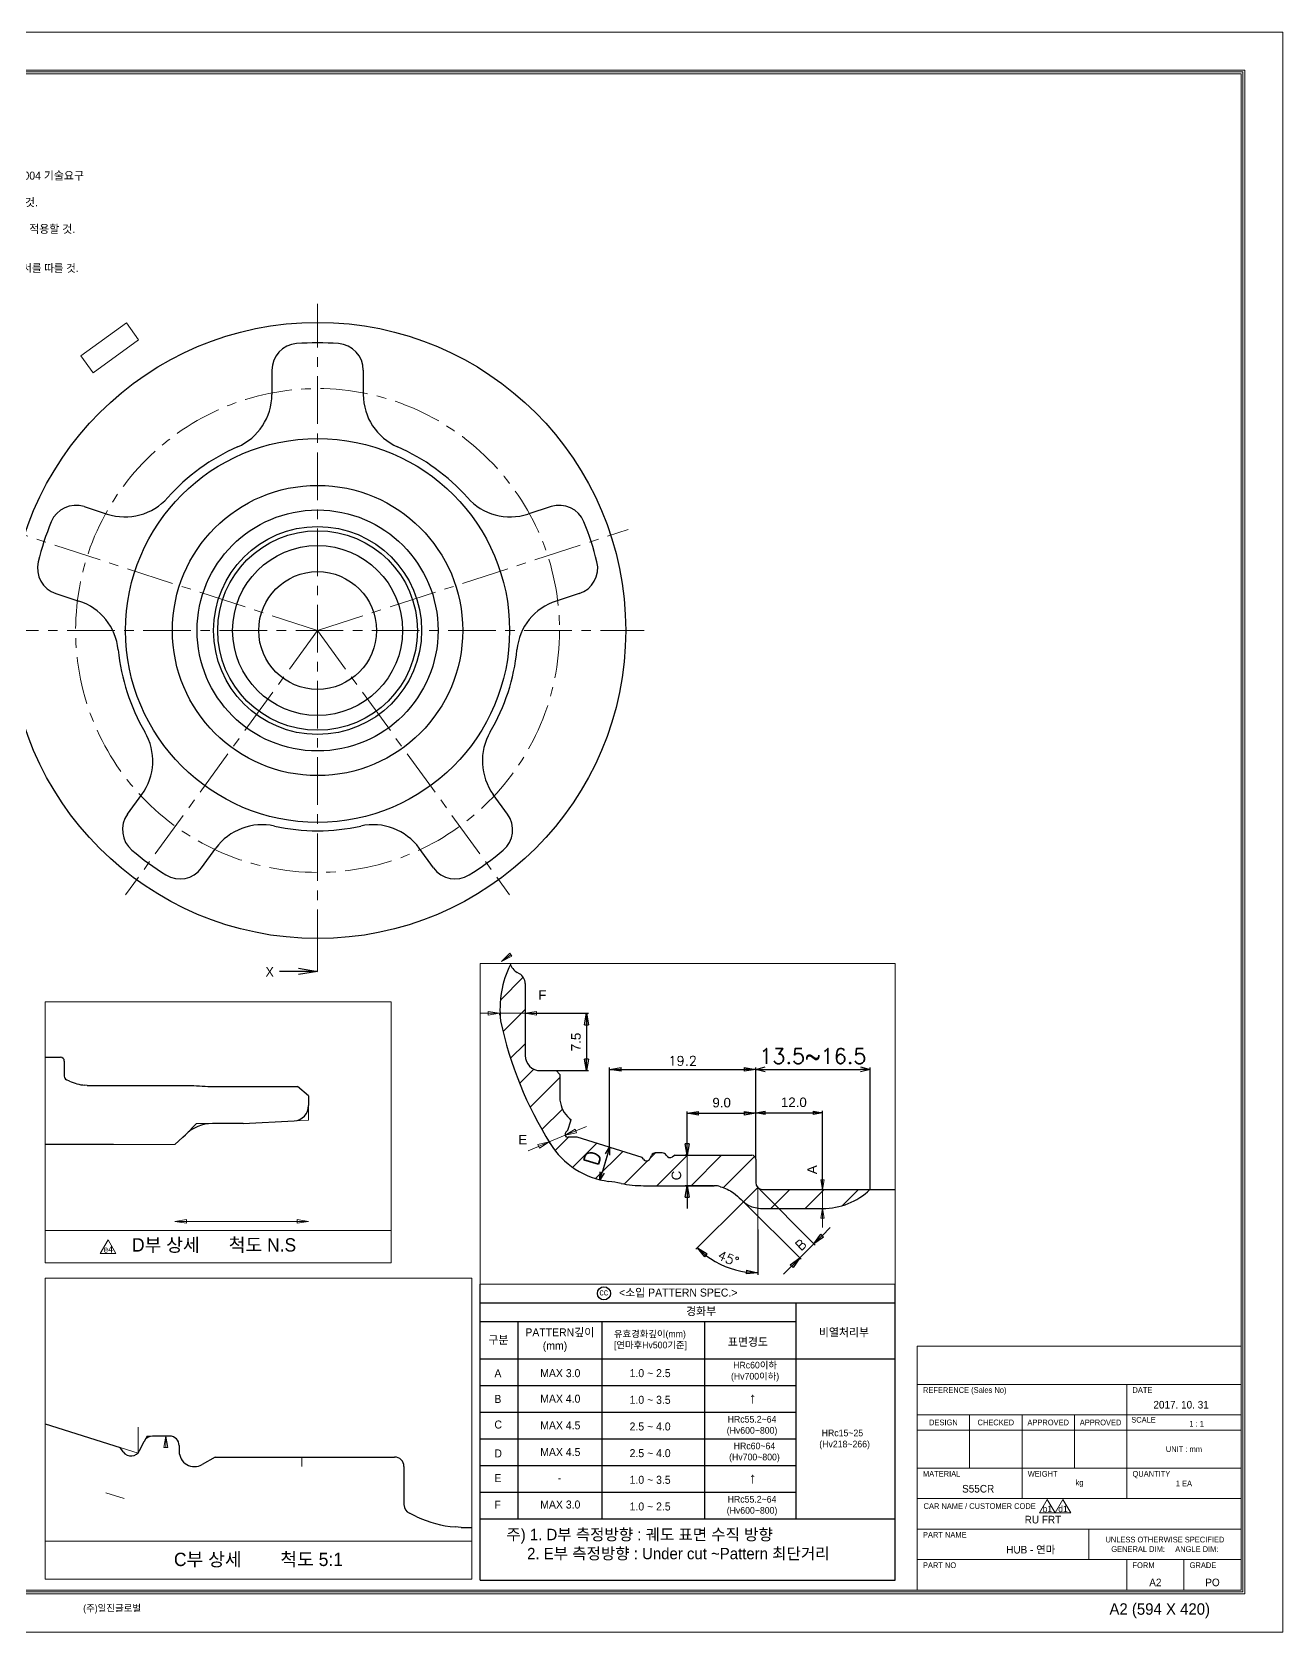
# Model space of a CAD drawing. Header units: inches. Extents: x 0 to 3212, y -602 to 1112.
# Drawn here: x 2147.9 to 2476.3, y -602 to -182 of the extents above; entities that cross this region are included whole.
import ezdxf

# ---------------------------------------------------------------- set-up
doc = ezdxf.new("R2010")
doc.units = ezdxf.units.IN
doc.linetypes.add('CENTER', pattern=[2, 1.25, -0.25, 0.25, -0.25])
doc.linetypes.add('HIDDEN', pattern=[0.375, 0.25, -0.125])
for name, color, linetype, lineweight in [('01_Out_Line_outer', 3, 'Continuous', 30), ('02_Dim', 4, 'Continuous', 15), ('03_Center', 1, 'CENTER', 13), ('04_Hidden', 4, 'HIDDEN', 15), ('05_Text', 6, 'Continuous', 20), ('07_Dim-1', 2, 'Continuous', 15), ('08_Dim-2', 3, 'Continuous', 15), ('sensor', 51, 'Continuous', 30)]:
    doc.layers.add(name, color=color, linetype=linetype, lineweight=lineweight)
doc.layers.add('11_Lay-out', color=7, linetype='Continuous', lineweight=13, plot=False)
doc.layers.add('text', color=53, linetype='Continuous')
doc.styles.add('GHS', font='')
doc.styles.add('ROMANS', font='ROMANS.shx')
doc.styles.get("Standard").update_dxf_attribs({"font": 'arial.ttf'})
doc.styles.add('스타일1', font='txt.shx', dxfattribs={"bigfont": 'whs.shx'})
doc.styles.get('GHS').set_extended_font_data('Gulim')
doc.dimstyles.new('(1배)-외륜-공차없음', dxfattribs={"dimtxt": 2.5, "dimasz": 3, "dimexe": 0.5, "dimexo": 0, "dimgap": 1.5, "dimtad": 1, "dimtoh": 1, "dimzin": 0, "dimdsep": 46, "dimtxsty": 'Standard', "dimblk": 'CLOSED', "dimcen": 0, "dimaunit": 1, "dimazin": 2, "dimtp": 0.025, "dimtm": 0.025, "dimtfac": 0.7, "dimtofl": 0, "dimtmove": 1, "dimatfit": 3, "dimldrblk": 'CLOSED', "dimfxl": 1, "dimtolj": 1, "dimtzin": 0, "dimarcsym": 0})
doc.dimstyles.new('(1배)-축-공차', dxfattribs={"dimtxt": 2.5, "dimasz": 3, "dimexe": 0.5, "dimexo": 0, "dimgap": 1, "dimtad": 1, "dimtoh": 1, "dimdec": 3, "dimzin": 0, "dimdsep": 46, "dimtxsty": 'ROMANS', "dimblk": 'CLOSED', "dimcen": 0, "dimaunit": 1, "dimazin": 0, "dimtp": 0.025, "dimtm": 0.025, "dimtfac": 0.7, "dimtdec": 3, "dimtmove": 1, "dimatfit": 3, "dimldrblk": 'CLOSED', "dimfxl": 0.5, "dimtolj": 1, "dimtzin": 0, "dimarcsym": 0})
doc.dimstyles.new('1배', dxfattribs={"dimtxt": 4, "dimasz": 4, "dimexe": 0.5, "dimexo": 0, "dimgap": 1.5, "dimtad": 1, "dimtoh": 1, "dimdec": 3, "dimzin": 9, "dimdsep": 46, "dimtxsty": 'ROMANS', "dimblk": 'OPEN30', "dimcen": 0, "dimadec": 0, "dimazin": 0, "dimtp": 0.025, "dimtm": 0.025, "dimtfac": 0.7, "dimtdec": 3, "dimtmove": 1, "dimatfit": 3, "dimldrblk": 'OPEN30', "dimfxl": 1, "dimtolj": 1, "dimtzin": 9, "dimarcsym": 0})

# ---------------------------------------------------------------- blocks, each defined once
blk = doc.blocks.new('Guide A2')
at = {"layer": '11_Lay-out'}
for p, q in [((633.36, 15532.77), (1228.36, 15532.77)), ((1228.36, 15112.77), (1228.36, 15532.77)), ((633.36, 15112.77), (1228.36, 15112.77))]:
    blk.add_line(p, q, dxfattribs=at)
blk = doc.blocks.new('_Open30')
at = {"color": 0, "lineweight": -2}
for p, q in [((-1, 0.27), (0, 0)), ((0, 0), (-1, -0.27)), ((0, 0), (-1, 0))]:
    blk.add_line(p, q, dxfattribs=at)
blk = doc.blocks.new('*D1127')
at = {"layer": '02_Dim', "color": 0, "lineweight": -2, "transparency": 16777216}
for p, q in [((2298.98, -476.64), (2297.57, -481.32)), ((2299.55, -474.72), (2300.03, -474.86)), ((2297, -483.23), (2297.48, -483.38))]:
    blk.add_line(p, q, dxfattribs=at)
at = {"layer": 'Defpoints', "color": 0, "transparency": 16777216}
for p in [(2299.55, -474.72), (2297, -483.23), (2297, -483.23)]:
    blk.add_point(p, dxfattribs=at)
at = {"layer": '02_Dim', "color": 0, "lineweight": -2, "transparency": 16777216, "xscale": 2, "yscale": 2, "zscale": 2}
for p, rotation in [((2299.55, -474.72), 73.3068226369332), ((2297, -483.23), 253.3068226369332)]:
    blk.add_blockref('_Open30', p, dxfattribs=dict(at, rotation=rotation))
at = {"layer": '02_Dim', "color": 0, "transparency": 16777216, "insert": (2295.03, -477.54), "char_height": 4, "attachment_point": 5, "rotation": 73.3068, "style": 'ROMANS'}
blk.add_mtext('\\A1;D', dxfattribs=at)
blk = doc.blocks.new('*D1128')
at = {"layer": '02_Dim', "color": 0, "lineweight": -2, "transparency": 16777216}
for p, q in [((2337.88, -477.8), (2337.88, -453.78)), ((2340.38, -454.28), (2365.38, -454.28)), ((2367.88, -485.8), (2367.88, -453.78))]:
    blk.add_line(p, q, dxfattribs=at)
at = {"layer": 'Defpoints', "color": 0, "transparency": 16777216}
for p in [(2367.88, -454.28), (2337.88, -477.8), (2367.88, -485.8)]:
    blk.add_point(p, dxfattribs=at)
at = {"layer": '02_Dim', "color": 0, "lineweight": -2, "transparency": 16777216, "xscale": 2.5, "yscale": 2.5, "zscale": 2.5, "rotation": 180}
blk.add_blockref('_Open30', (2337.88, -454.28), dxfattribs=at)
at = {"layer": '02_Dim', "color": 0, "lineweight": -2, "transparency": 16777216, "xscale": 2.5, "yscale": 2.5, "zscale": 2.5}
blk.add_blockref('_Open30', (2367.88, -454.28), dxfattribs=at)
at = {"layer": '02_Dim', "color": 0, "transparency": 16777216, "insert": (2352.88, -450.78), "char_height": 4, "attachment_point": 5, "style": 'ROMANS'}
blk.add_mtext('\\A1;13.5~16.5', dxfattribs=at)
blk = doc.blocks.new('_Closed')
at = {"color": 0, "linetype": 'ByBlock', "lineweight": -2}
for p, q in [((-1, 0.167), (0, 0)), ((-1, 0.167), (-1, -0.167)), ((0, 0), (-1, -0.167)), ((0, 0), (-1, 0))]:
    blk.add_line(p, q, dxfattribs=at)
blk = doc.blocks.new('*D1129')
at = {"layer": '02_Dim', "color": 0, "lineweight": -2, "transparency": 16777216}
for p, q in [((2337.88, -477.8), (2337.88, -465.19)), ((2340.38, -465.69), (2352.93, -465.69)), ((2355.43, -485.8), (2355.43, -465.19))]:
    blk.add_line(p, q, dxfattribs=at)
at = {"layer": 'Defpoints', "color": 0, "transparency": 16777216}
for p in [(2355.43, -465.69), (2337.88, -477.8), (2355.43, -485.8)]:
    blk.add_point(p, dxfattribs=at)
at = {"layer": '02_Dim', "color": 0, "lineweight": -2, "transparency": 16777216, "xscale": 2.5, "yscale": 2.5, "zscale": 2.5, "rotation": 180}
blk.add_blockref('_Closed', (2337.88, -465.69), dxfattribs=at)
at = {"layer": '02_Dim', "color": 0, "lineweight": -2, "transparency": 16777216, "xscale": 2.5, "yscale": 2.5, "zscale": 2.5}
blk.add_blockref('_Closed', (2355.43, -465.69), dxfattribs=at)
at = {"layer": '02_Dim', "color": 0, "transparency": 16777216, "insert": (2347.89, -462.92), "char_height": 2.5, "attachment_point": 5}
blk.add_mtext('\\A1;12.0', dxfattribs=at)
blk = doc.blocks.new('*D1179')
at = {"layer": '02_Dim', "color": 0, "lineweight": -2, "transparency": 16777216}
for p, q in [((2338.4, -485.27), (2353.52, -500.39)), ((2334.67, -489.01), (2349.79, -504.13)), ((2355.29, -497.92), (2357.41, -495.8)), ((2349.44, -503.77), (2353.17, -500.04)), ((2347.31, -505.89), (2345.19, -508.02))]:
    blk.add_line(p, q, dxfattribs=at)
at = {"layer": 'Defpoints', "color": 0, "transparency": 16777216}
for p in [(2338.4, -485.27), (2334.67, -489.01), (2353.17, -500.04)]:
    blk.add_point(p, dxfattribs=at)
at = {"layer": '02_Dim', "color": 0, "lineweight": -2, "transparency": 16777216, "xscale": 3, "yscale": 3, "zscale": 3}
for p, rotation in [((2353.17, -500.04), 224.9999999999721), ((2349.44, -503.77), 44.99999999997203)]:
    blk.add_blockref('_Closed', p, dxfattribs=dict(at, rotation=rotation))
at = {"layer": '02_Dim', "color": 0, "transparency": 16777216, "insert": (2349.71, -500.32), "char_height": 2.5, "attachment_point": 5, "rotation": 45, "style": 'ROMANS'}
blk.add_mtext('\\A1;B', dxfattribs=at)
blk = doc.blocks.new('*D1180')
at = {"layer": '02_Dim', "color": 0, "lineweight": -2, "transparency": 16777216}
for p, q in [((2299.55, -474.72), (2299.55, -453.78)), ((2302.55, -454.28), (2334.88, -454.28)), ((2337.88, -477.8), (2337.88, -453.78))]:
    blk.add_line(p, q, dxfattribs=at)
at = {"layer": 'Defpoints', "color": 0, "transparency": 16777216}
for p in [(2337.88, -454.28), (2299.55, -474.72), (2337.88, -477.8)]:
    blk.add_point(p, dxfattribs=at)
at = {"layer": '02_Dim', "color": 0, "lineweight": -2, "transparency": 16777216, "xscale": 3, "yscale": 3, "zscale": 3, "rotation": 180}
blk.add_blockref('_Closed', (2299.55, -454.28), dxfattribs=at)
at = {"layer": '02_Dim', "color": 0, "lineweight": -2, "transparency": 16777216, "xscale": 3, "yscale": 3, "zscale": 3}
blk.add_blockref('_Closed', (2337.88, -454.28), dxfattribs=at)
at = {"layer": '02_Dim', "color": 0, "transparency": 16777216, "insert": (2318.71, -452.03), "char_height": 2.5, "attachment_point": 5, "style": 'ROMANS'}
blk.add_mtext('\\A1;19.2', dxfattribs=at)
blk = doc.blocks.new('*D1130')
at = {"layer": '02_Dim', "color": 0, "lineweight": -2, "transparency": 16777216}
for p, q in [((2319.88, -473.8), (2319.88, -470.8)), ((2319.88, -476.8), (2319.38, -476.8)), ((2326.79, -484.8), (2319.38, -484.8)), ((2319.88, -487.8), (2319.88, -490.8))]:
    blk.add_line(p, q, dxfattribs=at)
at = {"layer": 'Defpoints', "color": 0, "transparency": 16777216}
for p in [(2319.88, -476.8), (2319.88, -476.8), (2326.79, -484.8)]:
    blk.add_point(p, dxfattribs=at)
at = {"layer": '02_Dim', "color": 0, "lineweight": -2, "transparency": 16777216, "xscale": 3, "yscale": 3, "zscale": 3}
for p, rotation in [((2319.88, -476.8), 270), ((2319.88, -484.8), 90)]:
    blk.add_blockref('_Closed', p, dxfattribs=dict(at, rotation=rotation))
at = {"layer": '02_Dim', "color": 0, "transparency": 16777216, "insert": (2317.08, -482.13), "char_height": 2.5, "attachment_point": 5, "rotation": 90}
blk.add_mtext('\\A1;C', dxfattribs=at)
blk = doc.blocks.new('*D1131')
at = {"layer": '02_Dim', "color": 0, "lineweight": -2, "transparency": 16777216}
for p, q in [((2277.38, -439.55), (2293.98, -439.55)), ((2293.48, -442.55), (2293.48, -451.6)), ((2285.48, -454.6), (2293.98, -454.6))]:
    blk.add_line(p, q, dxfattribs=at)
at = {"layer": 'Defpoints', "color": 0, "transparency": 16777216}
for p in [(2277.38, -439.55), (2285.48, -454.6), (2293.48, -454.6)]:
    blk.add_point(p, dxfattribs=at)
at = {"layer": '02_Dim', "color": 0, "lineweight": -2, "transparency": 16777216, "xscale": 3, "yscale": 3, "zscale": 3}
for p, rotation in [((2293.48, -439.55), 90), ((2293.48, -454.6), 270)]:
    blk.add_blockref('_Closed', p, dxfattribs=dict(at, rotation=rotation))
at = {"layer": '02_Dim', "color": 0, "transparency": 16777216, "insert": (2290.71, -447.07), "char_height": 2.5, "attachment_point": 5, "rotation": 90}
blk.add_mtext('\\A1;7.5', dxfattribs=at)
blk = doc.blocks.new('*D1181')
at = {"layer": '02_Dim', "color": 0, "lineweight": -2, "transparency": 16777216}
for p, q in [((2334.67, -489.01), (2322.21, -501.47)), ((2338.4, -496.32), (2338.4, -508.18))]:
    blk.add_line(p, q, dxfattribs=at)
blk.add_arc((2338.4, -485.28), 22.4, 232.6805, 262.3195, dxfattribs=at)
at = {"layer": 'Defpoints', "color": 0, "transparency": 16777216}
for p in [(2338.4, -485.27), (2338.41, -485.28), (2334.67, -489.01), (2338.4, -496.32), (2327.2, -504.68)]:
    blk.add_point(p, dxfattribs=at)
at = {"layer": '02_Dim', "color": 0, "lineweight": -2, "transparency": 16777216, "xscale": 3, "yscale": 3, "zscale": 3}
for p, rotation in [((2322.57, -501.12), 138.8402745352274), ((2338.4, -507.68), 356.1597254648025)]:
    blk.add_blockref('_Closed', p, dxfattribs=dict(at, rotation=rotation))
at = {"layer": '02_Dim', "color": 0, "transparency": 16777216, "insert": (2330.69, -503.9), "char_height": 2.5, "attachment_point": 5, "rotation": 337.5, "style": 'ROMANS'}
blk.add_mtext('\\A1;45°', dxfattribs=at)
blk = doc.blocks.new('*D1182')
at = {"layer": '02_Dim', "color": 0, "lineweight": -2, "transparency": 16777216}
for p, q in [((2319.88, -470.8), (2319.88, -465.29)), ((2322.88, -465.79), (2334.88, -465.79)), ((2337.88, -477.8), (2337.88, -465.29))]:
    blk.add_line(p, q, dxfattribs=at)
at = {"layer": 'Defpoints', "color": 0, "transparency": 16777216}
for p in [(2337.88, -465.79), (2319.88, -470.8), (2337.88, -477.8)]:
    blk.add_point(p, dxfattribs=at)
at = {"layer": '02_Dim', "color": 0, "lineweight": -2, "transparency": 16777216, "xscale": 3, "yscale": 3, "zscale": 3, "rotation": 180}
blk.add_blockref('_Closed', (2319.88, -465.79), dxfattribs=at)
at = {"layer": '02_Dim', "color": 0, "lineweight": -2, "transparency": 16777216, "xscale": 3, "yscale": 3, "zscale": 3}
blk.add_blockref('_Closed', (2337.88, -465.79), dxfattribs=at)
at = {"layer": '02_Dim', "color": 0, "transparency": 16777216, "insert": (2328.94, -463.01), "char_height": 2.5, "attachment_point": 5}
blk.add_mtext('\\A1;9.0', dxfattribs=at)

msp = doc.modelspace()

# ---------------------------------------------------------------- linework, layer by layer
at = {"color": 0}
for p, q in [((2265.5397, -588.3838), (2265.5397, -510.6396)), ((2374.4804, -588.3838), (2374.4804, -510.6396)), ((2265.5397, -515.5396), (2374.4804, -515.5396)), ((2348.4804, -572.2396), (2348.4804, -515.5396)), ((2265.5397, -520.4396), (2348.4804, -520.4396)), ((2275.5397, -572.2396), (2275.5397, -520.4396)), ((2297.5397, -572.2396), (2297.5397, -520.4396)), ((2324.5397, -572.2396), (2324.5397, -520.4396)), ((2265.5397, -530.2396), (2374.4804, -530.2396)), ((2265.5397, -537.2396), (2348.4804, -537.2396)), ((2265.5397, -544.2396), (2348.4804, -544.2396)), ((2265.5397, -551.2396), (2348.4804, -551.2396)), ((2265.5397, -558.2396), (2348.4804, -558.2396)), ((2265.5397, -565.2396), (2348.4804, -565.2396)), ((2265.5397, -565.2396), (2348.4804, -565.2396)), ((2265.5397, -572.2396), (2374.4804, -572.2396)), ((2265.5397, -588.3838), (2374.4804, -588.3838))]:
    msp.add_line(p, q, dxfattribs=at)
at = {"layer": '01_Out_Line_outer'}
for p, q in [((2210.8901, -270.7423), (2210.8901, -277.117)), ((2234.8901, -270.7423), (2234.8901, -277.117)), ((2161.6247, -306.5357), (2167.6874, -308.5056)), ((2284.1555, -306.5357), (2278.0928, -308.5056)), ((2154.2083, -329.361), (2160.271, -331.3309)), ((2291.5719, -329.361), (2285.5092, -331.3309)), ((2173.026, -387.276), (2176.7729, -382.1187)), ((2272.7542, -387.276), (2269.0072, -382.1187)), ((2192.4424, -401.3828), (2196.1893, -396.2256)), ((2253.3378, -401.3828), (2249.5908, -396.2256)), ((2275.8759, -429.1571), (2275.2759, -428.8107)), ((2277.3759, -431.7552), (2277.3759, -450.6019)), ((2285.4759, -454.6019), (2286.4759, -455.6019)), ((2286.4759, -455.6019), (2286.4759, -461.6999)), ((2288.5511, -470.2031), (2288.0544, -470.7175)), ((2288.8221, -466.9457), (2288.5261, -466.6497)), ((2288.5511, -470.2031), (2289.3537, -467.7522)), ((2291.0247, -472.0315), (2288.6438, -472.0731)), ((2308.0764, -477.4079), (2291.0247, -472.0315)), ((2308.4074, -477.8719), (2308.0764, -477.4079)), ((2310.1203, -477.7296), (2310.5915, -476.7635)), ((2313.3407, -476.2019), (2311.4903, -476.2019)), ((2316.7799, -476.8019), (2316.0192, -477.2411)), ((2316.7799, -476.8019), (2336.8759, -476.8019)), ((2337.8759, -477.8019), (2337.8759, -484.0019)), ((2339.5525, -485.8019), (2374.4804, -485.8019)), ((2151.3853, -547.3378), (2171.0688, -553.544)), ((2171.8962, -554.704), (2171.0688, -553.544)), ((2176.1784, -554.3482), (2177.3564, -551.9331)), ((2184.0673, -550.529), (2179.6034, -550.529)), ((2186.5673, -553.029), (2186.5673, -554.529)), ((2195.9693, -556.029), (2192.5673, -557.9931)), ((2195.9693, -556.029), (2243.0673, -556.029)), ((2245.5673, -558.529), (2245.5673, -568.529)), ((2248.9433, -571.6959), (2247.0108, -570.7948)), ((2260.5673, -574.529), (2259.0071, -574.3925)), ((2260.5673, -574.529), (2263.3636, -574.529))]:
    msp.add_line(p, q, dxfattribs=at)
at = {"layer": '01_Out_Line_outer', "color": 2}
for p, q in [((2151.3853, -451.0782), (2155.4222, -451.0782)), ((2156.4222, -452.0782), (2156.4222, -456.0782)), ((2157.7726, -457.345), (2156.9996, -456.9846)), ((2162.4222, -458.4782), (2161.7981, -458.4236)), ((2162.4222, -458.4782), (2190.3722, -458.4782)), ((2220.5222, -461.1782), (2217.662, -458.7782)), ((2220.5222, -461.1782), (2220.5222, -463.7824)), ((2203.3492, -468.4782), (2195.2927, -468.4782)), ((2203.3492, -468.4782), (2216.7315, -467.7769)), ((2169.2987, -474.0197), (2151.3853, -474.0197)), ((2187.5605, -472.0682), (2188.2216, -471.4072))]:
    msp.add_line(p, q, dxfattribs=at)
at = {"layer": '01_Out_Line_outer', "ltscale": 10}
msp.add_line((2281.3759, -454.6019), (2285.4759, -454.6019), dxfattribs=at)
at = {"layer": '01_Out_Line_outer', "color": 2, "ltscale": 3}
msp.add_line((2196.4047, -458.7782), (2217.662, -458.7782), dxfattribs=at)
at = {"layer": '01_Out_Line_outer'}
for radius in [80.875, 50.3894, 31.6284, 27.3, 26.2, 22.3, 15.45]:
    msp.add_circle((2222.8901, -339.0595), radius, dxfattribs=at)
at = {"layer": '01_Out_Line_outer', "ltscale": 10}
msp.add_circle((2222.8901, -339.0595), 38.1, dxfattribs=at)
at = {"layer": '01_Out_Line_outer'}
for centre, radius, start, end in [((2217.8901, -270.7423), 7, 94.185896, 180), ((2222.8901, -339.0595), 75.5, 85.814104, 94.185896), ((2227.8901, -270.7423), 7, 0, 85.814104), ((2195.8901, -277.117), 15, 293.551786, 0), ((2249.8901, -277.117), 15, 180, 246.448214), ((2222.8901, -339.0595), 52.5713, 113.551786, 138.448214), ((2222.8901, -339.0595), 52.5713, 41.551786, 66.448214), ((2159.4616, -313.1931), 7, 72, 157.814104), ((2172.3226, -294.2397), 15, 252, 318.448214), ((2273.4575, -294.2397), 15, 221.551786, 288), ((2286.3186, -313.1931), 7, 22.185896, 108), ((2222.8901, -339.0595), 75.5, 157.814104, 166.185896), ((2222.8901, -339.0595), 75.5, 13.814104, 22.185896), ((2156.3714, -322.7036), 7, 166.185896, 252), ((2289.4088, -322.7036), 7, 288, 13.814104), ((2155.6357, -345.5968), 15, 5.551786, 72), ((2290.1444, -345.5968), 15, 108, 174.448214), ((2222.8901, -339.0595), 52.5713, 185.551786, 210.448214), ((2222.8901, -339.0595), 52.5713, 329.551786, 354.448214), ((2164.6377, -373.3019), 15, 324, 30.448214), ((2281.1425, -373.3019), 15, 149.551786, 216), ((2178.6891, -391.3905), 7, 144, 229.814104), ((2208.3246, -405.0424), 15, 77.551786, 144), ((2222.8901, -339.0595), 52.5713, 257.551786, 282.448214), ((2237.4556, -405.0424), 15, 36, 102.448214), ((2267.091, -391.3905), 7, 310.185896, 36), ((2222.8901, -339.0595), 75.5, 229.814104, 238.185896), ((2222.8901, -339.0595), 75.5, 301.814104, 310.185896), ((2186.7793, -397.2683), 7, 238.185896, 324), ((2259.0009, -397.2683), 7, 216, 301.814104), ((2277.2759, -425.3466), 4, 196.061244, 240), ((2274.3759, -431.7552), 3, 0, 60), ((2281.3759, -450.6019), 4, 180, 270), ((2293.4759, -461.6999), 7, 180, 225), ((2287.1251, -468.6427), 2.4, 21.779975, 45), ((2288.6299, -471.2732), 0.8, 136, 271), ((2309.2215, -477.2912), 1, 215.5, 334), ((2311.4903, -477.2019), 1, 90, 154), ((2313.3407, -477.4019), 1.2, 30, 90), ((2315.4192, -476.2019), 1.2, 210, 300), ((2336.8759, -477.8019), 1, 0, 90), ((2339.6759, -484.0019), 1.8, 180, 270), ((2173.9315, -553.2522), 2.5, 215.5, 334), ((2179.6034, -553.029), 2.5, 90, 154), ((2184.0673, -553.029), 2.5, 0, 90), ((2190.5673, -554.529), 4, 180, 300), ((2243.0673, -558.529), 2.5, 0, 90), ((2248.0673, -568.529), 2.5, 180, 245), ((2261.6218, -544.5066), 30, 245, 265)]:
    msp.add_arc(centre, radius, start, end, dxfattribs=at)
at = {"layer": '01_Out_Line_outer', "color": 2}
for centre, radius, start, end in [((2155.4222, -452.0782), 1, 0, 90), ((2157.4222, -456.0782), 1, 180, 245), ((2162.844, -446.4693), 12, 245, 265), ((2196.3647, -398.7782), 60, 264.268032, 270), ((2216.5222, -463.7824), 4, 273, 0), ((2195.2927, -478.4782), 10, 90, 135)]:
    msp.add_arc(centre, radius, start, end, dxfattribs=at)
at = {"layer": '02_Dim'}
for p, q in [((2222.8901, -424.8095), (2222.8901, -428.5627)), ((2222.8901, -424.8095), (2222.8901, -428.5627)), ((2270.877, -436.0656), (2276.8638, -430.0788)), ((2267.6193, -439.5451), (2265.5397, -439.5451)), ((2270.6193, -439.5451), (2270.6193, -440.0451)), ((2270.6193, -439.5451), (2277.3759, -439.5451)), ((2271.5759, -444.3469), (2277.3759, -438.547)), ((2277.3759, -450.6019), (2277.3759, -439.0451)), ((2280.3759, -439.5451), (2283.3759, -439.5451)), ((2273.5477, -451.3554), (2277.3759, -447.5272)), ((2275.926, -457.9574), (2279.6655, -454.2178)), ((2278.6721, -464.1915), (2286.4759, -456.3877)), ((2281.7579, -470.086), (2287.1489, -464.6949)), ((2288.8221, -466.9457), (2289.4216, -467.5451)), ((2289.4216, -467.5451), (2289.3537, -467.7522)), ((2290.6624, -470.4313), (2293.434, -469.2832)), ((2280.9034, -474.4736), (2278.1317, -475.6217)), ((2283.675, -473.3256), (2287.8908, -471.5793)), ((2283.675, -473.3256), (2287.8908, -471.5793)), ((2283.675, -473.3256), (2283.8663, -473.7875)), ((2285.2289, -475.5952), (2288.7529, -472.0712)), ((2287.8908, -471.5793), (2288.0821, -472.0413)), ((2289.7778, -480.0266), (2296.1552, -473.6492)), ((2295.8664, -482.9183), (2302.9827, -475.8019)), ((2299.5506, -474.7197), (2297.2116, -482.3701)), ((2303.4329, -484.332), (2309.5189, -478.2459)), ((2310.2012, -477.5637), (2311.563, -476.2019)), ((2311.9432, -484.8019), (2319.9432, -476.8019)), ((2319.8759, -484.8019), (2319.8759, -476.8019)), ((2320.9235, -484.8019), (2328.9235, -476.8019)), ((2329.3738, -485.3319), (2337.5968, -477.1089)), ((2355.426, -483.3019), (2355.426, -480.8019)), ((2334.6742, -489.0117), (2338.4071, -485.2787)), ((2338.4031, -485.2747), (2338.4031, -496.3208)), ((2341.8643, -490.8019), (2346.8643, -485.8019)), ((2350.8445, -490.8019), (2355.8445, -485.8019)), ((2355.426, -485.8019), (2354.926, -485.8019)), ((2355.426, -490.8019), (2355.426, -485.8019)), ((2360.5778, -490.0489), (2364.8248, -485.8019)), ((2355.426, -490.8019), (2354.926, -490.8019)), ((2355.426, -493.3019), (2355.426, -495.8019)), ((2175.8373, -555.0475), (2175.8373, -548.1766)), ((2175.8373, -555.0475), (2175.8373, -548.9334)), ((2175.8373, -555.0475), (2171.0688, -553.544)), ((2176.1784, -554.3482), (2175.8373, -555.0475)), ((2178.0412, -550.529), (2177.3564, -551.9331)), ((2179.6034, -550.529), (2178.0412, -550.529)), ((2218.7489, -558.529), (2218.7489, -556.029)), ((2167.3224, -565.426), (2172.091, -566.9295))]:
    msp.add_line(p, q, dxfattribs=at)
at = {"layer": '02_Dim', "color": 2}
for p, q in [((2220.5222, -463.7824), (2220.5222, -467.5782)), ((2188.2216, -471.4072), (2191.1505, -468.4782)), ((2195.2927, -468.4782), (2191.1505, -468.4782)), ((2216.7315, -467.7769), (2220.5222, -467.5782)), ((2169.2987, -474.0197), (2185.4639, -474.0197)), ((2185.4639, -474.0197), (2187.5605, -472.0682)), ((2188.4639, -494.1727), (2217.5222, -494.1727))]:
    msp.add_line(p, q, dxfattribs=at)
at = {"layer": '02_Dim'}
for points in [[(2160.7655, -266.9706), (2172.7023, -258.2979), (2175.9275, -262.737), (2163.9907, -271.4097)], [(2414.4026, -567.1435), (2412.3524, -570.6944), (2416.4527, -570.6944)], [(2418.5028, -567.1435), (2416.4527, -570.6944), (2420.5529, -570.6944)]]:
    msp.add_lwpolyline(points, close=True, dxfattribs=at)
at = {"layer": '02_Dim', "color": 2}
msp.add_lwpolyline([(2167.9174, -499.0142), (2165.8673, -502.5651), (2169.9675, -502.5651)], close=True, dxfattribs=at)
at = {"layer": '03_Center', "ltscale": 10}
for p, q in [((2222.8901, -424.8095), (2222.8901, -253.3095)), ((2222.8901, -424.8095), (2222.8901, -253.3095)), ((2222.8901, -339.0595), (2141.337, -312.5613)), ((2222.8901, -339.0595), (2304.4432, -312.5613)), ((2137.1401, -339.0595), (2308.6401, -339.0595)), ((2137.1401, -339.0595), (2308.6401, -339.0595)), ((2222.8901, -339.0595), (2172.4875, -408.4328)), ((2222.8901, -339.0595), (2273.2927, -408.4328))]:
    msp.add_line(p, q, dxfattribs=at)
msp.add_circle((2222.8901, -339.0595), 63.5, dxfattribs=at)
at = {"layer": '07_Dim-1', "lineweight": 13, "ltscale": 3}
for p, q in [((2265.5397, -426.4533), (2374.4804, -426.4533)), ((2151.3853, -588.0843), (2263.3636, -588.0843))]:
    msp.add_line(p, q, dxfattribs=at)
at = {"layer": '07_Dim-1'}
for p, q in [((2265.5397, -426.4533), (2265.5397, -510.6396)), ((2374.4804, -426.4533), (2374.4804, -510.6396))]:
    msp.add_line(p, q, dxfattribs=at)
at = {"layer": '07_Dim-1', "color": 2, "lineweight": 13, "ltscale": 3}
for p, q in [((2151.3853, -436.4963), (2151.3853, -505.0816)), ((2151.3853, -436.4963), (2242.1664, -436.4963)), ((2242.1664, -505.0816), (2242.1664, -436.4963)), ((2151.3853, -496.534), (2242.1664, -496.534)), ((2151.3853, -505.0816), (2242.1664, -505.0816)), ((2151.3853, -509.0843), (2263.3636, -509.0843)), ((2263.3636, -509.0843), (2263.3636, -588.0843)), ((2151.3853, -578.0843), (2263.3636, -578.0843))]:
    msp.add_line(p, q, dxfattribs=at)
at = {"layer": '07_Dim-1', "color": 2, "linetype": 'Continuous', "lineweight": 13, "ltscale": 3}
msp.add_line((2151.3853, -509.0843), (2151.3853, -588.0843), dxfattribs=at)
at = {"layer": '07_Dim-1', "lineweight": 13}
msp.add_line((2265.5397, -510.6396), (2374.4804, -510.6396), dxfattribs=at)
at = {"layer": '07_Dim-1', "color": 7}
for p, q in [((2380.2717, -526.9562), (2465.2717, -526.9562)), ((2380.2717, -526.9562), (2380.2717, -590.9562)), ((2465.2717, -526.9562), (2465.2717, -590.9562)), ((2380.2717, -536.9562), (2465.2717, -536.9562)), ((2435.2717, -536.9562), (2435.2717, -566.9562)), ((2380.2717, -544.9562), (2465.2717, -544.9562)), ((2394.0217, -544.9562), (2394.0217, -558.9562)), ((2407.7717, -544.9562), (2407.7717, -566.9562)), ((2421.5217, -544.9562), (2421.5217, -558.9562)), ((2380.2717, -548.9562), (2465.2717, -548.9562)), ((2380.2717, -558.9562), (2465.2717, -558.9562)), ((2380.2717, -566.9562), (2465.2717, -566.9562)), ((2380.2717, -574.9562), (2465.2717, -574.9562)), ((2425.2717, -574.9562), (2425.2717, -582.9562)), ((2380.2717, -582.9562), (2465.2717, -582.9562)), ((2435.2717, -582.9562), (2435.2717, -590.9562)), ((2450.2717, -582.9562), (2450.2717, -590.9562)), ((2380.2717, -590.9562), (2465.2717, -590.9562))]:
    msp.add_line(p, q, dxfattribs=at)
at = {"layer": '08_Dim-2', "ltscale": 3}
for p, q in [((2466.2717, -191.9562), (1891.2717, -191.9562)), ((2465.7717, -192.4562), (1891.7717, -192.4562)), ((2465.2717, -192.9562), (1892.2717, -192.9562)), ((2465.2717, -590.9562), (2465.2717, -192.9562)), ((2465.7717, -591.4562), (2465.7717, -192.4562)), ((2466.2717, -591.9562), (2466.2717, -191.9562)), ((2466.2717, -591.9562), (1891.2717, -591.9562)), ((2465.7717, -591.4562), (1891.7717, -591.4562)), ((2465.2717, -590.9562), (1892.2717, -590.9562))]:
    msp.add_line(p, q, dxfattribs=at)
at = {"layer": 'sensor'}
for p, q in [((2308.4526, -484.8019), (2327.0096, -484.8019)), ((2339.5525, -490.8019), (2355.426, -490.8019))]:
    msp.add_line(p, q, dxfattribs=at)
for centre, radius, start, end in [((2297.5045, -438.5069), 26.7392, 153.800767, 186.510521), ((2368.7606, -420.7857), 100, 191.977684, 211.986279), ((2302.1704, -462.3736), 21.4901, 211.986279, 262.363325), ((2292.6701, -533.2296), 50, 78.62194, 82.363325), ((2308.4526, -454.8019), 30, 258.62194, 270), ((2327.0096, -489.8019), 5, 71.448174, 90), ((2355.426, -472.8019), 18, 270, 313.761743)]:
    msp.add_arc(centre, radius, start, end, dxfattribs=at)
msp.add_open_spline([(2328.6004, -485.0617), (2329.8234, -485.4721), (2332.6558, -486.5635), (2335.335, -490.2883), (2338.3388, -490.6541), (2339.5525, -490.8019)], degree=3, knots=[0.40976315, 0.40976315, 0.40976315, 0.40976315, 2.31782271, 4.93477215, 6.7092226, 6.7092226, 6.7092226, 6.7092226], dxfattribs=at)
at = {"layer": 'text'}
msp.add_circle((2298.0516, -513.0572), 1.7287, dxfattribs=at)

# ---------------------------------------------------------------- block references
at = {"layer": '02_Dim'}
msp.add_blockref('Guide A2', (1247.9123, -15714.7284), dxfattribs=at)
for p, xscale, yscale, zscale, rotation in [((2271.176, -425.9351), 3, 3, 3, 216.0000000103841), ((2277.3759, -439.5451), 3, 3, 3, 180), ((2287.8908, -471.5793), 2.999999999999383, 2.999999999999383, 2.999999999999383, 202.5000000001188), ((2283.675, -473.3256), 2.999999999999383, 2.999999999999383, 2.999999999999383, 22.50000000011882), ((2355.426, -485.8019), 2.5, 2.5, 2.5, 270), ((2355.426, -490.8019), 2.5, 2.5, 2.5, 90), ((2183.062, -550.529), 3, 3, 3, 90)]:
    msp.add_blockref('_Closed', p, dxfattribs=dict(at, xscale=xscale, yscale=yscale, zscale=zscale, rotation=rotation))
at = {"layer": '02_Dim', "xscale": 3, "yscale": 3, "zscale": 3}
msp.add_blockref('_Closed', (2270.6193, -439.5451), dxfattribs=at)
at = {"layer": '02_Dim', "color": 2, "xscale": 3, "yscale": 3, "zscale": 3, "rotation": 180}
msp.add_blockref('_Closed', (2185.4639, -494.1727), dxfattribs=at)
at = {"layer": '02_Dim', "color": 2, "xscale": 3, "yscale": 3, "zscale": 3}
msp.add_blockref('_Closed', (2220.5222, -494.1727), dxfattribs=at)

# ---------------------------------------------------------------- texts
at = {"color": 0, "insert": (2302.0119, -511.8088), "char_height": 2.1, "attachment_point": 1, "style": 'GHS'}
msp.add_mtext('<소입 PATTERN SPEC.>', dxfattribs=at)
at = {"color": 0}
for s, insert, char_height, attachment_point in [('{\\fGulim|b0|i0|c129|p50;경화부}', (2319.6062, -516.7088), 2.1, 1), ('{\\fGulim|b0|i0|c129|p50;구분}', (2267.7213, -524.2311), 2.1, 1), ('{\\fGulim|b0|i0|c129|p50;PATTERN깊이\\P      (mm)}', (2277.4253, -522.2411), 2.1, 1), ('{\\fGulim|b0|i0|c129|p50;유효경화깊이(mm)\\P[연마후Hv500기준]}', (2300.6855, -522.8315), 1.75, 1), ('{\\fGulim|b0|i0|c129|p50;표면경도}', (2330.5634, -524.7601), 2.1, 1), ('{\\fGulim|b0|i0|c129|p50;비열처리부}', (2354.452, -522.2411), 2.1, 1), ('{\\fGulim|b0|i0|c129|p50;A}', (2269.304, -533.0151), 2.1, 1), ('{\\fGulim|b0|i0|c129|p50;MAX 3.0}', (2281.3275, -532.9573), 2.1, 1), ('{\\fGulim|b0|i0|c129|p50;1.0 ~ 2.5}', (2304.7847, -532.9573), 2.1, 1), ('{\\fGulim|b0|i0|c129|p50;HRc60이하\\P(Hv700이하)}', (2337.7176, -533.62), 1.75, 5), ('{\\fGulim|b0|i0|c129|p50;B}', (2269.304, -539.7247), 2.1, 1), ('{\\fGulim|b0|i0|c129|p50;MAX 4.0}', (2281.3275, -539.6669), 2.1, 1), ('{\\fGulim|b0|i0|c129|p50;1.0 ~ 3.5}', (2304.7847, -539.9573), 2.1, 1), ('{\\fGulim|b0|i0|c129|p50;↑}', (2336.1703, -539.1239), 2.8, 1), ('{\\fGulim|b0|i0|c129|p50;HRc55.2~64\\P(Hv600~800)}', (2336.9175, -547.8309), 1.75, 5), ('{\\fGulim|b0|i0|c129|p50;C}', (2269.304, -546.4438), 2.1, 1), ('{\\fGulim|b0|i0|c129|p50;MAX 4.5}', (2281.3275, -546.6669), 2.1, 1), ('{\\fGulim|b0|i0|c129|p50;2.5 ~ 4.0}', (2304.7847, -546.9573), 2.1, 1), ('{\\fGulim|b0|i0|c129|p50; HRc15~25\\P(Hv218~266)}', (2354.564, -548.831), 1.75, 1), ('{\\fGulim|b0|i0|c129|p50;D}', (2269.304, -554.0227), 2.1, 1), ('{\\fGulim|b0|i0|c129|p50;MAX 4.5}', (2281.3275, -553.6669), 2.1, 1), ('{\\fGulim|b0|i0|c129|p50;2.5 ~ 4.0}', (2304.7847, -553.9573), 2.1, 1), ('{\\fGulim|b0|i0|c129|p50;HRc60~64\\P(Hv700~800)}', (2337.5508, -554.8309), 1.75, 5), ('{\\fGulim|b0|i0|c129|p50;E}', (2269.304, -560.4998), 2.1, 1), ('{\\fGulim|b0|i0|c129|p50;-}', (2285.9277, -560.442), 2.1, 1), ('{\\fGulim|b0|i0|c129|p50;1.0 ~ 3.5}', (2304.7847, -560.9573), 2.1, 1), ('{\\fGulim|b0|i0|c129|p50;↑}', (2336.1703, -560.1239), 2.8, 1), ('{\\fGulim|b0|i0|c129|p50;HRc55.2~64\\P(Hv600~800)}', (2336.9175, -568.8309), 1.75, 5), ('{\\fGulim|b0|i0|c129|p50;F}', (2269.304, -567.4998), 2.1, 1), ('{\\fGulim|b0|i0|c129|p50;MAX 3.0}', (2281.3275, -567.442), 2.1, 1), ('{\\fGulim|b0|i0|c129|p50;1.0 ~ 2.5}', (2304.7847, -567.9573), 2.1, 1)]:
    msp.add_mtext(s, dxfattribs=dict(at, insert=insert, char_height=char_height, attachment_point=attachment_point))
at = {"layer": '02_Dim', "style": 'GHS'}
for s, height, p in [('X', 2.5, (2209.2248, -429.9209)), ('X', 2.5, (2209.2248, -429.9209)), ('b1', 1.69697, (2413.1924, -570.485)), ('d1', 1.69697, (2417.2927, -570.485))]:
    msp.add_text(s, height=height, dxfattribs=at).set_placement(p)
at = {"layer": '02_Dim', "color": 2, "style": 'GHS'}
msp.add_text('e4', height=1.69697, dxfattribs=at).set_placement((2166.7073, -502.3557))
at = {"layer": '02_Dim', "char_height": 2.5, "attachment_point": 5}
for s, insert in [('\\A1;F', (2281.8759, -434.7411)), ('\\A1;E', (2276.7292, -472.7287))]:
    msp.add_mtext(s, dxfattribs=dict(at, insert=insert))
at = {"layer": '02_Dim', "insert": (2352.676, -480.6058), "char_height": 2.5, "attachment_point": 5, "rotation": 90}
msp.add_mtext('\\A1;A', dxfattribs=at)
at = {"layer": '04_Hidden', "color": 2, "insert": (2195.7291, -500.5285), "char_height": 3.5, "width": 85.781087, "attachment_point": 5, "style": 'ROMANS'}
msp.add_mtext('{\\fGulim|b0|i0|c129|p50;D부 상세      척도 N.S}', dxfattribs=at)
at = {"layer": '04_Hidden', "insert": (2207.3744, -583.0843), "char_height": 3.5, "width": 111.978355, "attachment_point": 5, "style": 'ROMANS'}
msp.add_mtext('{\\fGulim|b0|i0|c129|p50;C부 상세        척도 5:1}', dxfattribs=at)
at = {"layer": '05_Text', "color": 7, "style": 'GHS'}
for s, p in [('2017. 10. 31', (2442.2479, -543.2952)), ('S55CR', (2392.0509, -565.3484)), ('HUB - 연마', (2403.6338, -581.3484))]:
    msp.add_text(s, height=2, dxfattribs=at).set_placement(p)
at = {"layer": '05_Text', "style": 'GHS'}
msp.add_text('RU FRT ', height=2, dxfattribs=at).set_placement((2408.4763, -573.4552))
at = {"layer": '05_Text', "color": 7}
for s, insert, char_height, width, attachment_point in [('{\\fGulim|b0|i0|c129|p50;REFERENCE (Sales No)}', (2381.7752, -537.6819), 1.5, 49.015715, 1), ('{\\fGulim|b0|i0|c129|p50;DATE}', (2436.7752, -537.6819), 1.5, 49.015715, 1), ('{\\fGulim|b0|i0|c129|p50;MATERIAL}', (2381.7752, -559.6819), 1.5, 10.832222, 1), ('{\\fGulim|b0|i0|c129|p50;WEIGHT}', (2409.2752, -559.6819), 1.5, 10.832222, 1), ('{\\fGulim|b0|i0|c129|p50;     kg}', (2421.5217, -562.9562), 1.5, 27.5, 5), ('{\\fGulim|b0|i0|c129|p50;QUANTITY}', (2436.7752, -559.6819), 1.5, 10.832222, 1), ('{\\fGulim|b0|i0|c129|p50;1 EA}', (2450.2717, -562.9562), 1.5, 30, 5), ('{\\fGulim|b0|i0|c129|p50;PART NAME}', (2381.7752, -575.6819), 1.5, 19.582025, 1), ('{\\fGulim|b0|i0|c129|p50;UNLESS OTHERWISE SPECIFIED\\PGENERAL DIM:     ANGLE DIM:}', (2445.2717, -578.9562), 1.5, 40, 5), ('{\\fGulim|b0|i0|c129|p50;PART NO}', (2381.7752, -583.6819), 1.5, 10.832222, 1), ('{\\fGulim|b0|i0|c129|p50;FORM}', (2436.7752, -583.6819), 1.5, 10.832222, 1), ('{\\fGulim|b0|i0|c129|p50;GRADE}', (2451.7752, -583.6819), 1.5, 10.832222, 1), ('{\\fGulim|b0|i0|c129|p50;A2}', (2442.7717, -588.9562), 2, 15, 5), ('{\\fGulim|b0|i0|c129|p50;PO}', (2457.7717, -588.9562), 2, 15, 5)]:
    msp.add_mtext(s, dxfattribs=dict(at, insert=insert, char_height=char_height, width=width, attachment_point=attachment_point))
at = {"layer": '05_Text', "color": 7, "char_height": 1.5, "attachment_point": 5, "style": '스타일1'}
for s, insert, width in [('{\\fGulim|b0|i0|c129|p50;SCALE}', (2439.6675, -546.2613), 8.791516), ('{\\fGulim|b0|i0|c129|p50;DESIGN}', (2387.1467, -546.9562), 13.75), ('{\\fGulim|b0|i0|c129|p50;CHECKED}', (2400.8967, -546.9562), 13.75), ('{\\fGulim|b0|i0|c129|p50;APPROVED}', (2414.6467, -546.9562), 13.75), ('{\\fGulim|b0|i0|c129|p50;APPROVED}', (2428.3967, -546.9562), 13.75), ('{\\fGulim|b0|i0|c129|p50;1 : 1}', (2453.5965, -547.2896), 8.772999), ('{\\fGulim|b0|i0|c129|p50;UNIT : mm}', (2450.2717, -553.9562), 30), ('{\\fGulim|b0|i0|c129|p50;CAR NAME / CUSTOMER CODE}', (2396.6539, -568.9147), 32.764443)]:
    msp.add_mtext(s, dxfattribs=dict(at, insert=insert, width=width))
at = {"layer": '05_Text', "attachment_point": 1}
for s, insert, char_height, width in [('{\\f굴림|b0|i0|c129|p50;(주)일진글로벌}', (2161.3613, -594.8162), 1.767677, 208.8533), ('{\\fGulim|b0|i0|c129|p50;A2 (594 X 420)}', (2430.7234, -594.4231), 3, 38.644382)]:
    msp.add_mtext(s, dxfattribs=dict(at, insert=insert, char_height=char_height, width=width))
at = {"layer": 'text', "attachment_point": 1}
for s, insert, char_height, width in [('{\\fGulim|b0|i0|c129|p50;\\H0.8x;주기\\P\\H0.7x;1. 열처리\\P   1) 단조후 제어냉각 또는  Normalizing -->\\P       고주파 Quenching --> Tempering\\P\\C2;   \\C256;2) 단조 소재 열처리 규격은 MS-310-038-004 기술요구\\P       사양서를 따를 것.\\P   3) 고주파 담금질 후 전수 CRACK검사 할 것.\\P2. 유해한 흠, BURR 또는 결함이 없을 것.\\P3. 규제하지 않은 공차는 보통 치수 허용차를 적용할 것.\\P    (가공공차:ES-BD-007, 각도 공차:\\fUniversalMath1 BT|b0|i0|c2|p16;6\\fGulim|b0|i0|c129|p50;3%%D)\\P\\H0.95229x;4. 동적 불평형량은 10g·cm이하 일 것.\\P5. HUB 재질은 MS-310-002-2 기술요구 사양서를 따를 것.\\P6. 큰턱 부 및 궤도 부 Chattering 없을 것.}', (2094.7675, -203.1042), 3.75, 177.1093), ('{\\fGulim|b0|i0|c129|p50;cc}', (2296.8601, -511.8557), 1.75, 1.891407), ('{\\fGulim|b0|i0|c129|p50;\\H0.8x;주) 1. D부 측정방향 : 궤도 표면 수직 방향\\P     2. E부 측정방향 : Under cut ~Pattern 최단거리 }', (2272.4368, -574.8622), 3.75, 177.1093)]:
    msp.add_mtext(s, dxfattribs=dict(at, insert=insert, char_height=char_height, width=width))

# ---------------------------------------------------------------- dimensions: what is measured, and where the dimension line sits
at = {"layer": '02_Dim'}
dim = msp.add_linear_dim(base=(2293.4771, -454.6019), p1=(2277.3759, -439.5451), p2=(2285.4759, -454.6019), angle=90, dimstyle='(1배)-외륜-공차없음', override={"dimdec": 1, "dimlfac": 0.5}, dxfattribs=at)
dim.commit()
dim.dimension.update_dxf_attribs({"geometry": '*D1131', "text_midpoint": (2293.4771, -447.0735), "dimtype": 160})
for base, p2, text, dimstyle, override, picture, middle in [((2367.8759, -454.2765), (2367.8759, -485.8019), '13.5~16.5', '1배', {"dimasz": 2.5}, '*D1128', (2352.8759, -454.2765)), ((2355.426, -465.6945), (2355.426, -485.8019), '12.0', '(1배)-외륜-공차없음', {"dimasz": 2.5, "dimdec": 1}, '*D1129', (2347.8852, -465.6945))]:
    dim = msp.add_linear_dim(base=base, p1=(2337.8759, -477.8019), p2=p2, text=text, dimstyle=dimstyle, override=override, dxfattribs=at)
    dim.commit()
    dim.dimension.update_dxf_attribs({"geometry": picture, "text_midpoint": middle, "dimtype": 160})
for base, p1, dimstyle, picture, middle in [((2337.8759, -454.2765), (2299.5506, -474.7197), '(1배)-축-공차', '*D1180', (2318.7132, -454.2765)), ((2337.8759, -465.7892), (2319.8759, -470.8019), '(1배)-외륜-공차없음', '*D1182', (2328.94, -465.7892))]:
    dim = msp.add_linear_dim(base=base, p1=p1, p2=(2337.8759, -477.8019), dimstyle=dimstyle, override={"dimdec": 1, "dimlfac": 0.5}, dxfattribs=at)
    dim.commit()
    dim.dimension.update_dxf_attribs({"geometry": picture, "text_midpoint": middle, "dimtype": 160})
for base, p1, p2, angle, text, dimstyle, picture, middle, dimtype in [((2319.8759, -476.8019), (2326.7859, -484.8019), (2319.8759, -476.8019), 90, 'C', '(1배)-외륜-공차없음', '*D1130', (2319.8759, -482.1251), 160), ((2353.1684, -500.04), (2334.6699, -489.0079), (2338.4031, -485.2747), 45, 'B', '(1배)-축-공차', '*D1179', (2351.3018, -501.9066), 161)]:
    dim = msp.add_linear_dim(base=base, p1=p1, p2=p2, angle=angle, text=text, dimstyle=dimstyle, dxfattribs=at)
    dim.commit()
    dim.dimension.update_dxf_attribs({"geometry": picture, "text_midpoint": middle, "dimtype": dimtype})
dim = msp.add_linear_dim(base=(2296.9979, -483.2319), p1=(2299.5506, -474.7197), p2=(2296.9979, -483.2319), angle=253.306823, text='D', dimstyle='1배', override={"dimasz": 2}, dxfattribs=at)
dim.commit()
dim.dimension.update_dxf_attribs({"geometry": '*D1127', "text_midpoint": (2298.3811, -478.5449), "dimtype": 161})
dim = msp.add_angular_dim_2l(base=(2327.2049, -504.6786), line1=((2338.4031, -485.2747), (2338.4031, -496.3208)), line2=((2334.6742, -489.0117), (2338.4071, -485.2787)), dimstyle='(1배)-축-공차', override={"dimadec": 0}, dxfattribs=at)
dim.commit()
dim.dimension.update_dxf_attribs({"geometry": '*D1181', "text_midpoint": (2330.6934, -503.8956)})

# ---------------------------------------------------------------- leaders
msp.add_leader([(2222.8901, -428.5627), (2212.8574, -428.5627)], dimstyle='(1배)-축-공차', override={"dimasz": 5, "dimgap": 1, "dimtad": 0, "dimldrblk": 'Open'}, dxfattribs=at)
msp.add_leader([(2222.8901, -428.5627), (2212.8574, -428.5627)], dimstyle='(1배)-축-공차', override={"dimasz": 5, "dimgap": 1, "dimtad": 0, "dimldrblk": 'Open'}, dxfattribs=at)

doc.saveas('drawing.dxf')
